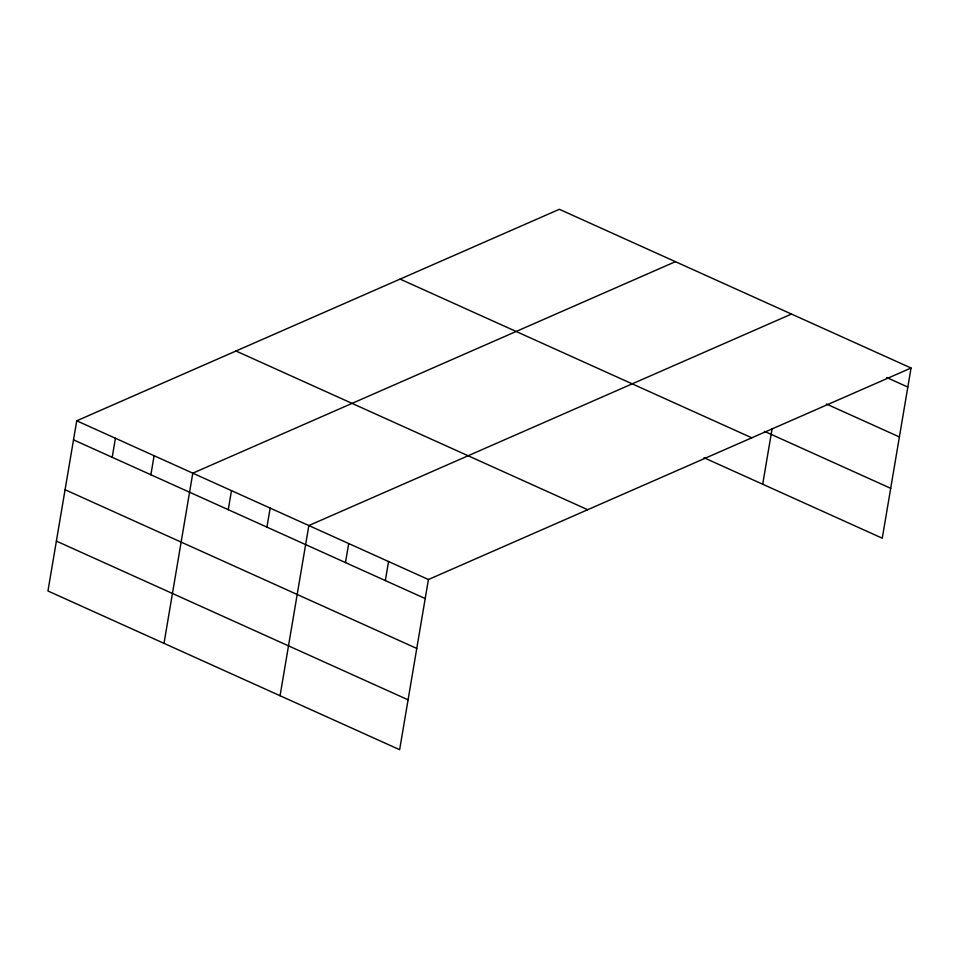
<?xml version="1.0" encoding="UTF-8"?>
<svg xmlns="http://www.w3.org/2000/svg" width="959" height="959" viewBox="0 0 959 959"><rect width="100%" height="100%" fill="white"/><g stroke="black" fill="none" stroke-linecap="round" stroke-linejoin="round"><path stroke-width="1.44" d="M911.05 368.016L559.361 209.302L76.732 420.797L47.95 590.984L399.639 749.698L428.421 579.524L911.05 368.016L882.268 538.203L704.002 457.743M112.203 457.311L115.416 438.263M150.887 474.765L154.099 455.717M164.001 643.357L192.795 473.183L675.424 261.675M228.254 509.685L231.479 490.636M266.938 527.138L270.162 508.102M280.064 695.731L308.846 525.556L791.475 314.061M345.48 562.585L348.704 543.549M385.338 580.579L388.563 561.53M762.693 484.235L772.127 428.493M886.572 377.474L907.825 387.064M826.322 403.967L899.398 436.944M764.455 431.346L890.707 488.323M400.095 279.093L751.784 437.819M235.998 351.006L587.687 509.72M76.732 420.797L428.421 579.524M73.507 439.845L425.197 598.56M65.08 489.725L416.757 648.44M56.389 541.104L408.066 699.818"/></g></svg>
